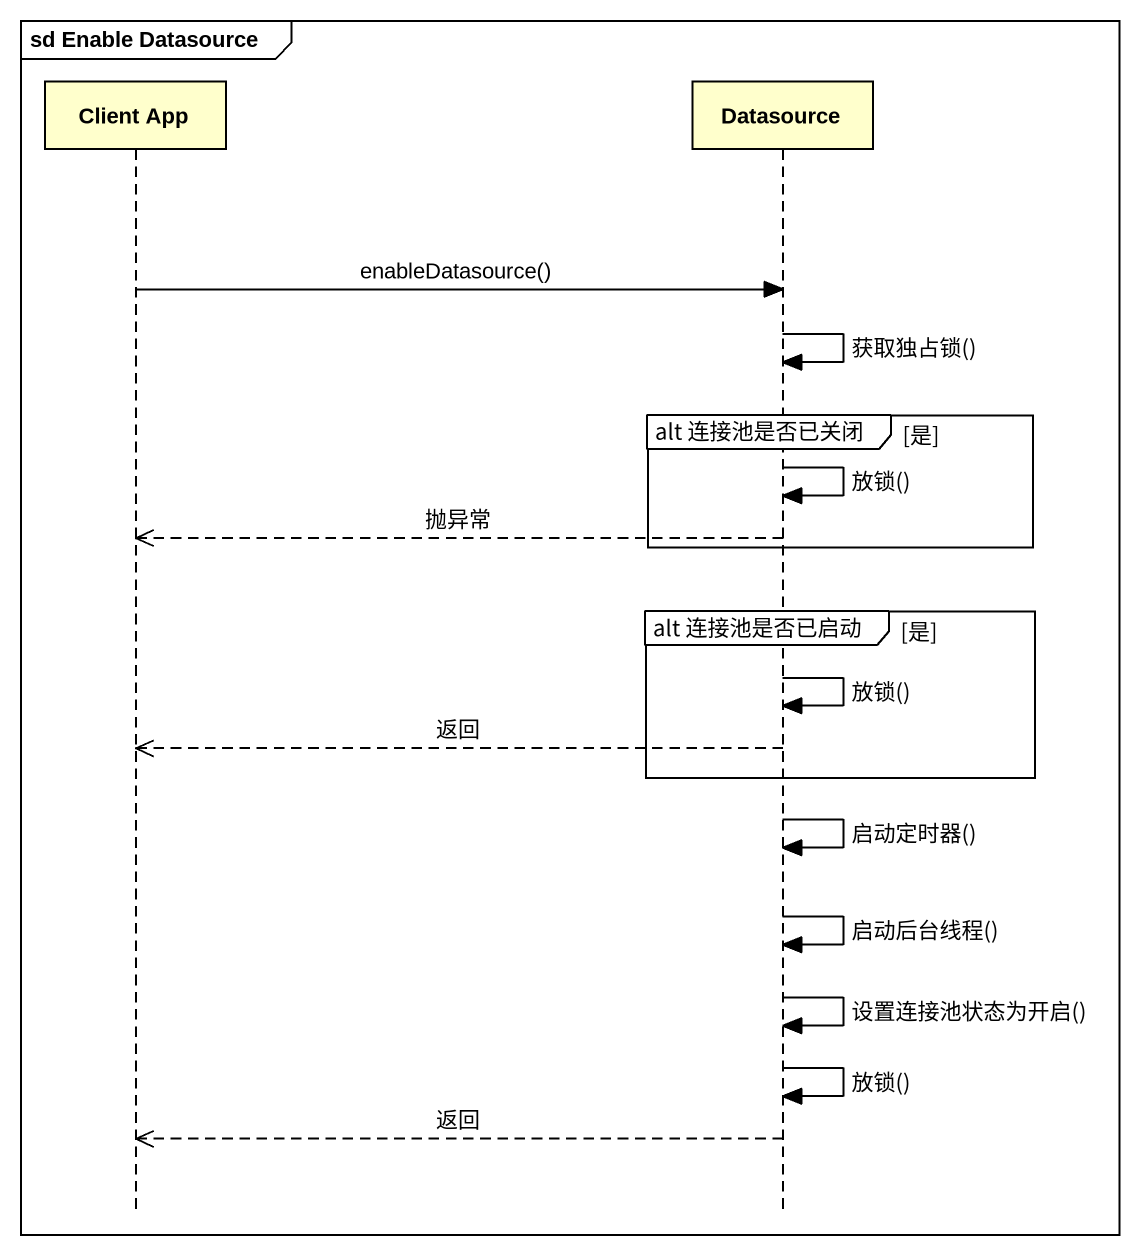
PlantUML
@startuml
mainframe sd Enable Datasource
hide footbox
participant "Client App" as Client_App
participant Datasource

Client_App -> Datasource : enableDatasource()
Datasource -> Datasource : 获取独占锁()
group alt 连接池是否已关闭 [是]
  Datasource -> Datasource : 放锁()
  Datasource -->> Client_App : 抛异常
end
group alt 连接池是否已启动 [是]
  Datasource -> Datasource : 放锁()
  Datasource -->> Client_App : 返回
end
Datasource -> Datasource : 启动定时器()
Datasource -> Datasource : 启动后台线程()
Datasource -> Datasource : 设置连接池状态为开启()
Datasource -> Datasource : 放锁()
Datasource -->> Client_App : 返回
@enduml
